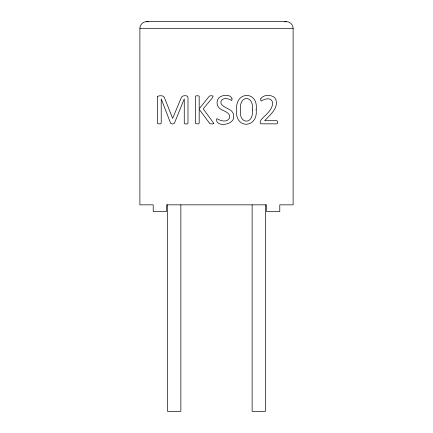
<?xml version="1.0" encoding="UTF-8"?>
<svg xmlns="http://www.w3.org/2000/svg" width="433" height="433" viewBox="0 0 433 433"><rect width="100%" height="100%" fill="white"/><g stroke="black" fill="none" stroke-linecap="round" stroke-linejoin="round"><path stroke-width="0.65" d="M139.891 28.313C139.87 24.746 142.987 21.628 146.554 21.65L286.446 21.65C290.013 21.628 293.13 24.746 293.109 28.313L293.109 204.841L279.783 204.841L279.783 211.504L266.463 211.504L266.463 204.841L166.537 204.841L166.537 211.504L153.217 211.504L153.217 204.841L139.891 204.841L139.891 28.313L293.109 28.313M284.725 21.877L286.446 21.65M146.554 21.65L148.275 21.877M265.461 204.841L265.461 411.35L252.141 411.35L252.141 204.841M180.859 204.841L180.859 411.35L167.539 411.35L167.539 204.841M252.352 110.036C253.917 125.278 238.28 124.455 240.58 109.646C238.767 94.892 254.371 94.724 252.352 110.036M260.726 98.805L260.872 100.667L261.353 101.035C264.552 98.913 270.268 97.03 272.335 101.522C273.905 109.446 265.38 114.599 261.077 119.881L260.217 121.484L260.26 123.048L260.888 123.795L276.925 123.87L277.694 122.961L277.694 121.581L276.904 120.704L264.693 120.704C269.754 114.999 278.511 108.591 275.967 99.866A6.414 6.414 0 0 0 273.32 96.656C269.591 94.621 262.972 94.881 260.726 98.805M256.168 109.776C258.366 128.682 234.215 129.332 236.764 109.906C234.594 90.995 258.707 90.351 256.168 109.776M232.012 98.892L231.882 100.093L231.428 100.494C228.072 97.761 219.942 97.42 220.96 103.492C223.785 108.894 233.798 108.45 233.598 116.001C235.449 125.072 214.833 127.914 216.727 118.81L217.03 118.729C220.63 120.915 226.611 122.772 229.306 118.382C231.395 113.056 224.44 111.368 221.041 109.408C217.117 107.362 215.748 101.901 218.432 98.351C221.231 94.675 230.811 93.696 232.012 98.892M157.607 96.721L157.563 123.611L160.232 123.946L161.211 123.308L161.211 98.87L170.689 123.416L172.513 124L174.331 123.416L184.263 98.87L184.263 123.308L184.653 123.816L186.12 124L187.592 123.816L187.992 123.308L187.992 97.501L187.521 96.213C185.4 95.26 181.768 95.374 181.097 98.15L172.643 118.404L164.616 98.085C163.863 95.265 160.145 95.449 157.969 96.202L157.607 96.721M213.756 123.264L212.803 123.946L209.897 123.697L199.185 109.278L199.185 123.308L198.217 123.946L195.543 123.6L195.456 96.375L195.846 95.866L198.217 95.736L199.185 96.375L199.185 108.845L209.42 96.05L211.369 95.682L213.117 96.094L212.522 97.717L203.218 108.845L213.756 123.264"/></g></svg>
